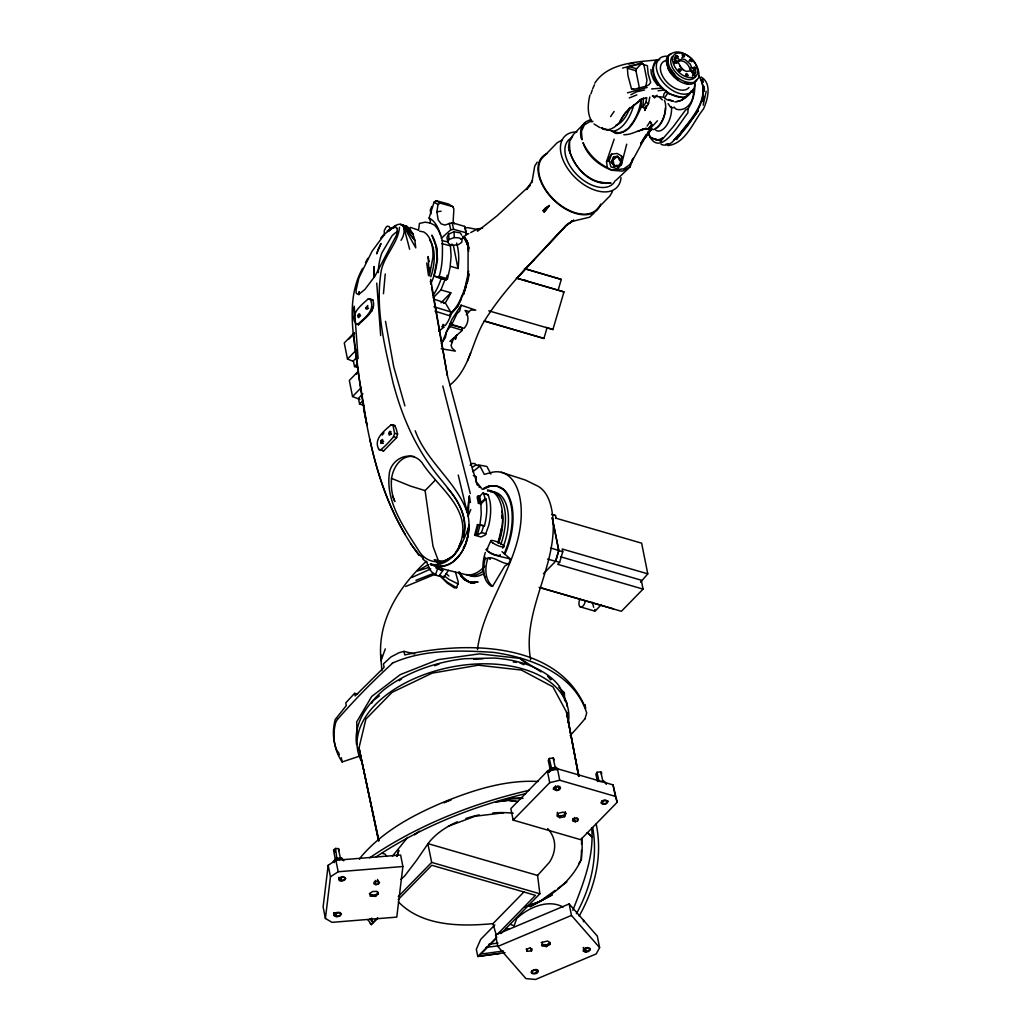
<?xml version="1.0" encoding="UTF-8"?>
<svg xmlns="http://www.w3.org/2000/svg" width="1031" height="1031" viewBox="0 0 1031 1031"><rect width="100%" height="100%" fill="white"/><g stroke="black" fill="none" stroke-linecap="round" stroke-linejoin="round"><path stroke-width="1.5" d="M467.559 281.089L463.538 294.402L468.035 274.091L468.1 244.734L466.953 240.623L463.731 236.279L467.597 242.504L464.182 236.95L468.86 248.11M485.06 558.119L485.06 557.191M564.537 816.72L565.272 811.745L565.813 813.588L564.537 816.72L559.769 817.686L557.41 816.384L557.307 812.325M352.705 321.234L353.118 307.586M476.193 482.663L476.27 476.618L473.358 475.639M581.458 850.356L581.316 859.39L578.713 863.72M581.548 844.337L581.652 838.319L582.193 847.675L581.316 859.39C571.329 881.776 551.301 896.21 529.921 906.713L552.204 894.882L539.664 901.558L524.753 907.357M383.455 293.693L385.246 273.988M443.137 324.314L443.768 327.33L441.796 326.801L443.369 324.945L445.34 325.487L448.201 321.118L450.586 316.04L450.65 311.903L445.379 302.972L433.832 299.106M359.11 294.647L359.162 291.657L358.685 294.57M611.628 154.109L609.141 160.797L610.958 166.919L616.744 168.543L621.397 164.741L621.603 156.055L617.169 153.477L611.628 154.109L606.537 161.635L607.285 167.576L612.04 170.308L622.569 171.107L630.173 166.803L633.163 158.258M334.998 915.386L335.023 914.201L338.22 912.693L340.256 913.234L340.604 914.42L339.779 915.58L336.106 916.224L334.998 915.386L334.405 912.577M668.101 63.187L668.307 56.396C679.545 42.761 702.511 63.729 698.451 78.111L693.605 82.506C679.919 84.22 665.678 69.889 668.307 56.396M458.241 475.046L467.198 512.42C474.505 535.295 459.053 575.092 430.43 564.318L434.966 564.975M356.533 744.601C353.594 722.331 367.796 703.773 383.648 689.984A107.237 63.935 -11.3 0 1 464.659 658.706L494.365 658.062A107.237 63.935 -11.3 0 1 559.24 686.156L566.934 702.987L566.792 706.08M643.434 97.816L643.009 107.237L645.586 108.513L644.865 110.497L645.548 107.482M694.662 83.717A22.592 11.921 -73.8 0 1 690.95 103.719L688.064 108.912L687.845 112.972C680.164 122.096 659.66 160.372 648.576 134.056M470.484 502.445L469.35 495.988L468.048 516.325L470.78 509.598M429.437 270.431L429.656 267.66M542.087 945.762L542.37 942.295L547.577 941.019L550.206 942.566L549.832 944.473L546.353 946.574L542.087 945.762L542.216 944.499L546.778 944.834L549.587 942.824L549.832 944.473M430.649 284.182C437.647 268.898 440.714 250.327 431.86 235.12L436.177 246.551L436.976 259.902L433.999 275.908L437.969 277.416L439.142 276.256C442.918 264.696 442.531 252.582 442.299 240.661C439.683 232.284 437.544 222.477 429.115 217.992L434.051 202.179L436.229 200.723L448.601 204.048L452.867 206.677L453.885 209.151L453.15 221.485L454.233 223.933M468.834 524.972L467.739 536.416L465.574 543.968L463.357 547.77M678.179 61.551C683.076 58.78 688.811 64.309 689.855 69L693.554 71.551L694.237 73.794L695.59 72.763L695.757 70.971L693.889 67.917L694.314 66.976L695.886 67.595L695.667 69.425L691.582 67.389L690.293 64.154L685.164 59.656L681.852 58.87L678.179 61.551L674.364 59.308L677.921 57.62L677.844 56.37L675.679 55.519L676.555 57.723L679.7 59.811M357.989 315.267L357.834 316.878L358.827 317.69L360.077 314.532L359.097 313.72L357.989 315.267L360.67 315.911M482.56 228.16L477.791 228.83L477.546 231.215L497.032 215.84L530.424 184.987M380.748 442.699L380.967 440.585L382.553 439.451L382.437 442.711L381.406 443.382L380.748 442.699L383.377 443.356M391.368 481.657C391.432 469.492 400.556 454.052 414.41 456.63M328.167 865.305L323.115 906.971L325.409 918.466L332.059 922.345L396.767 917.113L402.902 866.517L400.608 855.021L335.9 860.254L328.167 865.305L330.461 876.801L325.409 918.466M485.897 498.862A40.402 21.316 -73.8 0 1 484.48 525.784L479.918 525.179L481.245 514.198L480.884 503.991L485.897 498.862L485.073 498.617L483.707 493.385L482.766 493.153L479.647 496.401L481.026 502.767L479.351 502.342L478.397 503.308L480.884 503.991M469.35 495.988L467.198 512.42C456.54 481.593 426.55 461.72 415.197 430.765M381.728 655.201L381.07 660.575L381.908 670.73M460.947 541.559C471.193 507.716 437.801 487.611 422.027 462.687C411.189 448.885 390.118 458.627 389.164 474.904C386.032 503.373 405.273 529.38 419.785 552.281C431.925 569.718 457.532 561.264 460.947 541.559L458.885 546.701L461.772 542.151L454.065 555.374L440.946 563.39L437.453 563.88M418.522 230.184L419.449 223.418L425.12 222.181L429.966 222.928L434.682 225.222L438.098 229.552L440.74 235.223M531.867 182.68L534.728 166.094L537.267 162.112M461.205 239.256L466.631 234.411L464.659 226.42L452.132 222.696L444.838 225.067L441.1 223.843L438.136 219.899L436.899 211.755L438.007 204.538L440.134 203.107L452.867 206.677M641.256 100.149L641.54 106.554L643.009 107.237L645.909 102.301L646.721 97.713M477.456 649.504C484.067 598.985 525.05 557.977 520.99 505.486A64.463 34.023 -73.8 0 0 501.182 472.262L498.862 471.863A64.914 34.255 -73.8 0 0 491.542 472.43L484.312 474.35L479.956 466.089L475.858 465.007L474.917 463.602L472.288 463.435L470.162 465.226M611.86 131.195L615.559 133.373C630.044 134.481 636.346 117.186 641.54 106.554L645.586 108.513L646.115 105.678M559.769 817.686L560.052 816.191L564.833 814.761M569.524 142.239L568.519 147.433L569.963 153L569.383 140.989L573.339 134.571L585.118 122.509M468.035 274.091L468.628 271.114M645.586 108.513L648.525 103.564L649.814 97.094M334.199 915.618L334.585 913.775L337.15 912.345L340.166 912.512L341.441 914.085L339.946 916.031L336.493 916.894L334.199 915.618L333.67 912.796M607.285 167.576C596.614 162.305 587.979 153.426 583.018 142.626C587.296 155.874 599.204 165.682 612.04 170.308L623.91 168.8L629.335 164.973L631.41 162.473L631.964 159.895M693.116 89.323C695.306 99.131 687.561 112.186 676.323 109.26L674.222 107.379M703.168 105.188L706.196 91.308M589.912 95.071C587.838 103.822 586.961 113.913 592.013 121.838M549.033 772.09L549.33 770.776L554.072 768.778L556.908 769.564L556.34 767.464L551.082 767.889L548.118 770.93L549.033 772.09L552.178 769.564L556.908 769.564M437.969 277.416L446.127 279.878L447.17 275.238M446.127 279.878L447.48 278.847L450.031 267.673L451.101 256.345L450.444 245.842L452.055 244.038M484.48 525.784L477.43 524.586L474.621 535.218L481 536.996L485.292 535.012L488.72 525.462A40.235 21.239 -73.8 0 0 490.009 501.35L488.204 494.841L483.707 493.385M546.353 946.574L546.778 944.834M474.621 535.218L475.871 534.522L478.332 524.702M547.603 559.098L555.606 561.289L558.776 550.618L552.178 517.588L558.776 550.49L555.606 561.289L543.44 573.726M621.397 164.741L626.719 144.185M429.489 275.445L432.917 257.415A38.108 20.117 -73.8 0 0 423.509 231.872L419.591 231.189M429.966 222.928L430.442 221.124L429.115 217.992M396.639 437.595L397.579 434.038L396.11 428.561L394.821 425.61L391.174 424.733C384.215 431.048 373.119 438.806 378.854 449.452L383.609 450.921L396.639 437.595L393.558 436.68A97.352 51.37 -73.8 0 1 380.632 449.89L378.854 449.452M702.459 101.592L703.812 96.45M453.704 338.232L451.05 345.437L452.106 348.117L455.406 351.12L441.139 348.736M475.871 534.522L477.301 535.244L480.034 525.127M557.41 816.384L558.261 813.317L563.106 812.119L565.813 813.588M378.377 893.838L377.977 892.189L375.439 896.377L370.348 896.081L369.961 893.181L372.642 891.506L376.895 891.338L378.377 893.838L375.439 896.377L369.343 893.761M397.283 855.807L398.829 850.356L396.806 856.426M583.456 921.766L583.83 920.451L582.927 919.575M338.838 850.781L339.225 849.48L338.323 848.59L335.539 848.461L333.567 850.098L335.023 852.031M484.08 321.092L543.917 338.452L547.074 327.742M524.637 268.498L561.289 279.427L558.132 290.149L516.711 278.125M488.771 310.821L552.912 329.52L563.97 291.928L557.011 289.788M639.349 87.751L635.947 70.727L636.527 68.742L641.334 63.806L643.164 63.883L644.091 65.778L646.991 80.276L645.818 86.256L633.717 89.388L631.488 88.782L627.943 75.521L627.376 68.239L629.168 66.603L641.334 63.806L647.378 65.726L648.164 73.871L650.703 82.48L648.821 84.851L645.818 86.256M560.49 556.766L641.295 580.208L643.06 589.101L557.694 564.331L559.64 562.333L562.758 551.765L562.204 549.008L647.777 573.842L640.522 582.231M693.554 71.551L694.726 69M584.873 719.084L586.703 713.027C574.331 673.707 530.849 657.675 493.591 652.391C459.994 650.226 423.509 649.118 392.27 663.204M553.711 760.375L554.111 759.1L553.157 758.03L549.291 758.468L548.247 760.388L550.129 769.139M601.369 774.204L601.756 772.928L600.802 771.858L596.936 772.296L595.905 774.217L597.465 781.511M355.927 323.85L357.705 324.288C364.768 317.909 375.993 310.009 370.116 299.248L368.325 298.81C361.327 305.24 350.037 313.063 355.927 323.85L358.543 324.765C365 317.728 376.727 311.091 372.835 299.879L368.325 298.81M393.558 436.68L394.589 433.368L392.953 425.172M456.681 335.088L455.302 339.444L456.81 334.92M477.301 535.244L481.503 532.563L483.758 525.655M590.918 93.898L592.232 90.032M614.18 139.172L606.537 161.635L609.141 160.797M448.408 570.336L443.961 577.051L435.366 575.156L437.66 568.481L436.152 567.836L436.706 566.238L444.451 569.357L465.522 574.576A43.766 23.094 -73.8 0 0 484.75 566.29M441.771 343.143L451.849 319.52L461.128 305.163L475.755 310.151L470.69 310.06L466.257 314.867M531.519 950.866L532.164 949.023L529.689 947.94L526.506 949.487L527.034 951.329L531.519 950.866L530.411 948.095M365.915 307.779L367.732 305.472L367.461 309.016L366.237 309.12L365.915 307.779L368.583 308.462M385.31 648.873L381.07 660.575C376.766 621.783 398.25 587.825 425.236 562.282M449.941 385.04C469.247 369.614 471.773 343.271 483.307 322.819C505.409 286.218 537.46 257.093 565.903 225.596L573.507 220.325M572.849 910.309C583.095 884.031 594.359 856.593 591.652 827.79M467.713 360.489L470.651 352.976M433.304 297.701L440.92 289.904L444.992 279.633L433.999 275.908M388.829 433.458L389.679 431.396L390.904 431.538L390.581 434.386L389.28 435.146L388.829 433.458L391.484 434.154M401.007 240.313C406.549 232.336 405.17 218.018 392.914 227.232M431.783 206.522L430.249 210.092L430.906 214.048M448.949 239.514L454.246 237.555L459.182 237.929L462.081 239.72L461.746 242.298L458.55 244.553L453.846 245.236L449.568 244.424L447.763 242.182L448.949 239.514L448.64 234.037L454.065 231.807L460.187 232.877L461.695 235.145M439.541 575.311L447.286 583.172L454.439 587.915L456.681 587.722L458.28 582.077L455.509 572.231M490.898 540.605L486.877 549.549A7.307 1.701 22.9 0 0 494.365 554.614L499.288 555.709A7.307 1.701 22.9 0 0 500.099 554.588M676.684 101.541L681.71 100.303L691.311 91.746L693.734 92.442M508.67 563.712C501.633 564.382 491.491 553.686 484.995 559.408C482.56 568.429 482.56 580.066 490.962 586.072L492.56 586.304L504.778 566.058L508.67 563.712L510.693 559.227L501.968 551.649M592.67 88.743L594.5 84.71M536.751 972.723L537.667 970.712L535.759 969.887L533.839 970.055L531.751 972.169L532.937 973.341L536.751 972.723L536.03 969.9M577.528 820.96L578.404 819.052L576.406 818.15L574.499 818.369L572.514 820.56L575.272 821.784L577.528 820.96L577.051 818.008M619.141 165.553L621.358 160.772L617.376 156.261L613.651 156.957L611.228 161.893L614.36 166.365L619.141 165.553L614.192 165.63L611.228 161.893L617.376 156.261L621.358 160.772L619.786 160.746L617.814 156.764L613.651 156.957L612.852 159.715L614.36 166.365L617.118 165.36M583.752 950.273L585.801 948.159L587.734 948.005L589.242 948.559L589.513 949.963L586.265 951.613L584.564 951.239L583.198 947.437M362.59 268.369C345.926 298.5 353.272 334.212 357.409 366.495C365.734 424.179 374.794 483.758 405.312 534.599M343.439 860.64L341.493 857.947L339.521 859.596L336.235 858.372L334.147 862.651L333.271 861.413L336.235 858.372L341.493 857.947L343.787 860.563M448.64 234.037L446.99 237.336L447.763 242.182M631.41 162.473L643.615 140.074L651.476 129.197L642.326 129.03M601.885 128.334C608.496 132.303 615.842 127.122 619.889 121.864C623.768 111.773 633.189 105.974 641.153 99.401M487.444 559.588C484.815 568.403 484.854 579.912 492.56 586.304M461.334 299.209L457.7 306.336L450.715 314.339M334.907 861.001L336.235 858.372M365.502 262.621L367.796 258.304M599.604 947.605L596.227 953.907L535.579 979.45L525.952 978.612L497.818 946.432L495.524 934.937L569.164 903.929L597.297 936.096L599.604 947.605L571.458 915.425L569.164 903.929M461.128 305.163L459.697 311.091L457.042 313.553L451.81 324.507L464.04 328.348C468.744 323.36 469.337 315.924 465.045 310.447L468.654 311.375M558.982 789.424L559.872 787.826L557.255 786.498L554.923 787.259L553.982 788.767L556.495 790.158L558.982 789.424L558.377 786.511M337.549 719.097L335.81 722.164A128.54 76.642 -11.3 0 0 342.15 761.961L360.309 755.891M437.66 568.481L442.815 570.517L439.167 575.878M612.517 191.418L609.888 195.98L597.361 208.726A37.477 22.669 44.3 0 1 553.802 199.486A37.477 22.669 44.3 0 1 543.981 156.248L557.127 142.806L561.882 140.139M458.911 555.374L457.429 557.913L454.748 559.588M569.769 140.938L572.656 136.066M371.714 703.206L373.274 700.565L379.434 695.848M645.986 134.868L640.625 143.863L651.476 129.197M685.499 75.495L686.607 73.665L688.321 75.495L686.466 75.547L685.834 74.232L686.607 73.665M619.889 121.864L625.675 112.379L640.651 99.955L646.385 97.584M440.946 563.39L441.642 562.256M359.548 859.223L361.108 856.748C382.527 831.605 411.988 815.573 441.977 802.814C472.533 790.287 504.881 779.681 538.337 781.472M436.152 567.836L441.036 570.156L442.093 568.493M647.133 126.091L650.136 121.465L652.185 125.176L648.306 128.914C639.723 128.695 632.57 134.971 623.832 134.726M436.461 246.113L437.531 260.121M594.797 83.163C608.226 62.337 637.854 61.937 659.685 59.721M660.974 140.899L650.406 137.677L660.974 140.899L673.23 126.71L685.615 109.943L688.064 108.912M441.307 343.71L445.495 337.356L446.539 331.273L450.173 326.556L449.916 324.546L451.166 322.935L451.81 324.507M532.524 180.528L526.493 189.562L530.308 185.129M617.298 169.406L619.734 165.759M628.15 110.046L629.851 107.52M457.364 821.81A67.685 40.364 -11.3 0 0 428.02 843.642L416.485 860.485L404.616 876.041L400.956 879.34M610.571 116.593L614.102 111.438M646.553 135.435L640.625 143.863L650.058 129.249L653.925 129.532A17.308 9.137 -73.8 0 0 663.809 117.508A17.308 9.137 -73.8 0 0 664.48 100.316M382.256 435.069L383.97 432.865M656.734 59.669C647.597 69.116 656.038 85.947 666.116 91.166L663.938 93.937L663.41 97.159L652.327 96.063M650.136 121.465L651.644 124.661L648.306 128.914L645.922 128.398L642.532 129.313M378.39 884.005L379.601 882.484L377.81 880.809L374.111 882.059L373.828 883.76L375.915 884.701L378.39 884.005L377.539 879.391M392.424 856.194L407.632 837.417M691.311 91.746C687.445 97.094 681.568 101.399 674.841 101.953M380.851 238.019L383.932 234.424M673.63 140.525L678.398 134.997M681.246 131.672C692.742 117.341 709.315 98.564 700.642 78.962M500.95 933.596L539.87 893.787L537.576 875.435L549.575 862.122A67.685 40.364 -11.3 0 0 547.706 828.563M545.902 246.86L565.903 225.596L573.404 220.505M533.968 259.644L518.206 276.836L567.527 224.127L573.996 220.402L570.723 221.729L589.564 217.206L594.088 213.017M449.916 324.546L461.914 327.652L462.404 330.294L449.954 341.287L452.029 341.789M650.548 128.256L657.456 120.769M357.667 694.056L354.625 693.309L345.746 702.91L346.287 705.616L335.243 719.458A128.501 76.616 -11.3 0 0 339.083 755.04L338.503 752.14M485.305 552.474C483.024 559.923 481.49 569.512 485.047 576.986M449.851 314.687L457.7 306.336L461.695 296.232A47.465 25.053 -73.8 0 0 468.525 274.414M674.519 59.85L676.555 57.723L674.686 58.007L674.558 59.566L676.465 63.291L674.042 62.156L674.442 61.229L678.823 63.368L681.323 68.652L683.721 70.16L686.298 71.435L690.564 70.855L694.598 73.987L694.636 75.289L693.206 75.031L692.432 73.175L695.59 72.763M657.018 95.2L654.427 97.893L652.662 95.844M601.434 604.578L595.042 611.19L580.26 606.859A5.593 2.951 -73.8 0 1 580.002 599.037M354.264 332.729L344.264 342.949L347.486 359.046L353.414 361.378M349.019 338.98L354.587 333.297M347.486 359.046L356.365 349.96M356.726 357.409L353.388 360.824L354.535 366.572L357.564 367.448M354.535 366.572L356.765 364.304M358.195 371.366L349.316 380.452L352.538 396.548L359.948 399.461M356.288 374.214L358.517 371.946M441.049 302.818L450.843 292.791L440.92 289.904M352.538 396.548L361.417 387.463M362.886 393.79L358.44 398.327L359.587 404.075L364.136 405.402M359.587 404.075L362.912 400.672M438.265 560.555L432.968 546.172L425.094 490.588L435.172 480.278M643.06 589.101L621.397 611.28L539.071 587.386M370.039 918.853L372.758 922.681L377.204 918.131M398.327 896.519L431.68 862.393L427.865 843.783M370.193 923.634L371.469 924.639L377.887 918.08M398.198 899.612L431.77 865.267L535.463 895.359L497.458 934.228M547.422 771.175L510.848 808.6L513.142 820.096L580.646 839.672L617.221 802.26L613.033 784.875L557.436 768.752L547.422 771.175L549.716 782.671L513.142 820.096M398.378 901.867C422.349 926.547 460.96 926.624 492.998 923.634L524.251 891.66M494.841 924.91L480.678 939.396L476.322 949.293L477.778 956.459L500.125 953.469M496.504 938.146L480.936 954.075L503.515 951.007M630.173 166.803L616.087 180.232M481.026 502.767L485.073 498.617M496.8 937.192L477.778 956.459L504.997 952.657M684.558 98.293L667.611 93.383L664.467 98.035L667.057 99.736L673.527 101.347L668.784 99.492M673.668 63.883L675.936 61.615M389.37 230.789L392.476 227.787L389.28 230.403M479.647 496.401L478.139 495.975L477.121 496.955L478.397 503.308M688.94 61.022L690.68 59.347L692.11 60.816L691.788 61.731L689.842 60.7L689.662 59.734L690.68 59.347M689.855 69L691.582 67.389L694.507 69.747M674.905 56.963L676.697 55.339M472.739 471.747L479.956 466.089M692.329 76.036L694.598 73.987M441.371 238.213L450.766 229.784L453.666 229.359L466.167 232.774L466.631 234.411M681.955 57.543L684.288 55.545L683.012 54.488L682.084 54.888L683.063 56.757L684.378 56.847L684.288 55.545M675.511 58.329L677.844 56.37M393.43 227.787L395.827 225.776L393.584 227.116M387.192 231.099L390.968 228.044M399.126 680.744L401.587 678.862M416.975 832.855L414.462 834.762L419.308 831.179M393.365 227.645L395.827 225.776M438.652 331.209L443.768 327.33M555.219 890.359L539.664 901.558L526.094 906.429M557.81 888.503L566.87 881.969M391.935 227.915L389.989 229.294L389.28 226.614L387.411 226.15L386.148 227.013L384.241 230.66L384.383 235.029M370.348 896.081L375.967 894.496M472.765 467.082L475.858 465.007M330.461 876.801L338.194 871.749L402.902 866.517M428.316 564.614L417.607 570.955L429.308 567.321M470.742 232.542L477.791 228.83M444.065 802.646L451.14 799.927M630.817 94.723L636.527 91.811L644.659 89.981M663.088 137.677L659.337 139.585L655.729 139.958M443.961 802.672L448.201 800.52M482.083 489.39C488.604 484.75 498.05 484.106 504.185 489.88A50.107 26.445 -73.8 0 1 504.984 553.905M411.704 577.54L430.752 568.944M639.568 99.93L641.978 98.873M497.818 946.432L571.458 915.425M405.673 586.471L435.353 574.164M629.245 97.958L636.874 94.891M434.76 665.742L439.077 664.028M489.622 486.542L483.616 488.9L488.539 486.155L495.924 485.743L504.185 489.88M415.97 580.311L433.677 573.352M466.089 234.656L468.783 233.612M448.382 826.205L475.046 816.256L503.772 812.776M637.789 131.375L645.922 128.398M622.531 68.098L642.223 62.749M627.467 92.829L647.159 87.467M414.733 653.976L404.01 651.36L399.19 652.649L391.02 656.902L383.416 663.887L384.112 667.315L355.154 695.951L354.625 693.309M443.485 303.449L445.379 302.972M672.547 107.791L674.377 107.327M341.506 880.654L344.831 879.147L344.844 877.935L343.748 877.11L340.088 877.729L339.534 880.023L341.506 880.654L340.849 877.51M541.211 942.579L542.37 942.295M549.716 782.671L559.743 780.248L615.327 796.37L617.221 802.26M464.929 228.122L467.636 227.619L477.417 229.526M665.846 144.211L668.32 143.76M610.816 182.964C590.943 186.224 574.048 167.885 569.292 149.985C573.996 167.679 590.144 184.214 609.373 182.912M628.742 63.986L633.781 63.187M658.074 90.818L663.552 90.019M585.363 952.025L588.301 951.6L590.041 950.157L590.183 948.546L588.018 947.528L583.726 948.816L583.121 950.969L585.363 952.025L584.796 949.19M473.719 659.221L483.178 658.706M495.731 801.963L508.154 800.314L517.407 801.551M488.952 944.254L497.986 943.081M486.091 947.373L498.037 945.878M436.899 211.755L441.113 211.226M495.859 801.809L508.154 800.314L517.665 801.615M370.76 310.937L372.152 310.795M600.055 781.614L603.998 781.292L606.28 783.908L603.998 781.292M592.941 121.387L589.835 121.632L584.397 124.88L581.458 131.208L582.103 139.829L581.084 137.935A31.639 19.138 44.3 0 1 590.763 119.815M487.805 548.84L485.949 549.587C492.058 556.418 502.638 556.328 510.693 559.227M651.579 88.924L661.464 88.176M470.394 582.528L478.088 582.09L469.505 582.322L465.123 579.938L458.55 572.282L463.705 579.164L470.394 582.528L463.705 579.164L459.169 572.192M505.834 799.296L522.936 798.342M371.791 307.625L373.351 307.573M509.739 798.213L522.524 797.904M602.929 803.845L606.628 803.213L607.439 802.054L607.091 800.868L603.148 800.803L601.859 801.834L602.929 803.845L602.375 800.7M435.366 575.156L436.177 575.195A40.402 21.316 -73.8 0 1 426.641 561.328M491.117 485.949L493.913 486.091M668.062 145.564C685.886 143.464 693.244 121.594 703.413 109.067C707.82 99.646 712.176 83.073 701.041 77.016M439.721 562.449L436.693 562.256L434.309 559.575L444.413 562.179M600.145 182.345L610.79 183.17M488.204 494.841L482.766 493.153M513.283 662.031L516.454 662.379M541.095 671.89L519.856 658.384L479.428 653.873L438.111 659.647L400.286 674.609L371.688 696.479L356.687 721.919L357.242 737.642M437.801 565.504L430.43 564.318C452.596 574.667 469.569 546.701 468.628 527.253C462.571 543.956 452.081 567.862 430.43 564.318M440.907 565.903L444.026 566.303L441.01 565.851M489.119 558.97L490.356 559.176M441.036 570.156L442.815 570.517M394.821 425.61L391.174 424.733M394.589 433.368L397.579 434.038M613.419 131.659L618.806 132.87L623.665 131.375L628.523 128.14L633.098 121.98A29.938 15.8 -73.8 0 0 641.037 99.904M442.299 240.661L448.33 242.079M370.116 299.248L372.835 299.879M478.32 464.878L486.916 466.476L490.872 474.118M631.488 88.782L634.31 89.465M477.43 524.586L479.918 525.179M606.885 129.622L612.852 131.143A29.938 15.8 -73.8 0 0 633.717 105.098M442.028 243.664L450.444 245.842M382.037 853.294L385.13 854.132L386.831 856.465M439.49 575.839L443.961 577.051M425.094 490.588L410.557 486.117L391.303 478.294M607.89 129.816L601.099 127.883L604.694 129.494M481.503 532.563L486.155 533.89M629.168 66.603L636.527 68.742M627.376 68.239L635.947 70.727M524.47 268.743L561.289 279.427M524.547 280.11L527.614 280.999M516.273 278.086L563.97 291.928M450.715 266.385L457.996 268.498A46.24 24.409 -73.8 0 0 456.578 243.045M485.781 321.285L543.917 338.452M501.182 472.262L525.372 480.046L537.744 486.091A61.435 32.425 -73.8 0 1 543.041 490.228A61.783 32.605 -73.8 0 1 551.598 509.069C561.856 561.186 521.235 607.517 530.617 659.698M551.559 514.443L555.529 515.59L556.07 518.348M555.632 518.103L641.643 543.182L647.777 573.842M558.776 550.618L562.758 551.765M555.67 561.186L559.64 562.333M540.18 587.593L613.522 608.87M428.02 843.642L537.576 875.435M431.68 862.393L539.87 893.787M505.86 928.351L508.94 929.24M450.173 326.556L462.404 330.294M552.745 514.74L555.529 515.59M550.85 548.067L558.776 550.49M545.94 327.381L552.912 329.52M380.967 440.585L383.648 441.41M439.142 276.256L447.48 278.847M433.909 306.735L450.65 311.903M435.005 311.156L450.586 316.04M410.402 227.374L418.096 229.977M380.632 449.89L383.609 450.921M478.784 486.787L480.51 487.47M557.307 815.096L560.052 816.191M510.165 924.227L514.082 925.864L516.724 918.505C528.323 907.589 547.951 898.748 563.145 907.074M458.331 584.062L448.949 579.396L444.116 575.775M599.862 127.573L593.985 123.965M519.624 662.727L523.838 664.737M645.909 102.301L648.525 103.564M456.681 587.722L447.763 582.502L441.32 576.973M357.705 324.288L358.543 324.765M434.051 202.179L438.007 204.538M436.229 200.723L440.134 203.107M690.564 70.855L693.476 72.917M459.658 572.759L460.896 575.71L469.505 582.322L474.995 583.018C468.01 583.327 461.927 578.417 459.272 572.192M519.856 658.384L526.21 663.32M561.831 690.886L564.382 692.858L564.653 700.719M422.8 559.098L426.538 562.088M587.27 832.687L592.116 836.876L587.374 832.687M423.303 558.235L418.65 554.085L410.506 543.621M659.505 97.288L662.392 99.878M446.152 573.558L448.897 576.045M551.057 679.455L547.732 676.104L550.631 679.79M558.828 687.277L564.382 692.858M679.751 65.932L683.721 70.16M670.472 107.082L668.088 103.616M698.722 75.791C714.341 99.595 686.543 125.808 672.044 142.317A28.7 15.143 -73.8 0 1 661.039 144.276M556.34 767.464L557.874 769.203M419.076 555.477C393.636 521.57 378.545 480.665 369.884 439.425M447.39 488.101C459.633 501.182 467.894 519.224 463.357 537.319C471.257 508.219 445.792 487.959 431.061 466.721C412.748 441.603 400.827 412.439 392.979 382.501C385.066 347.408 375.542 311.04 380.645 274.865C382.011 257.183 398.108 244.334 399.487 227.271M403.533 225.995L414.913 240.365L415.751 247.852L403.533 225.995L409.642 249.231M562.256 694.507L564.202 696.956M477.714 483.41L481.322 488.127M367.861 919.704L371.469 924.639M670.098 68.239L674.738 74.58M657.649 85.521L653.538 79.619L651.283 73.626L650.961 69.425M666.116 91.166L667.611 93.383M551.082 767.889L552.178 769.564M594.758 610.661L594.835 609.398M392.476 495.821L394.834 501.594L393.12 496.839A32.232 22.708 83.1 0 1 391.393 481.67M459.8 572.798L460.896 575.71M404.912 405.93L393.7 366.636L385.504 321.337M472.804 469.943L477.624 485.33L477.031 483.423M702.588 79.439L703.4 82.235M492.998 923.634L496.349 935.362M468.615 246.538L466.953 240.623L468.693 251.384M593.676 607.285L592.361 602.297M585.415 706.583L584.899 704.676L585.634 708.374C557.939 640.882 464.633 641.218 404.732 654.956L404.01 651.36M431.602 287.262L447.415 375.671L473.049 471.386M526.39 948.842L527.034 951.329M442.789 385.981L470.316 493.553M572.759 818.537L573.494 821.475M464.659 226.42L466.167 232.774M596.936 772.296L599.063 781.472M549.291 758.468L551.778 769.178M452.132 222.696L453.666 229.359M555.49 785.802L556.495 790.158M449.31 223.289L450.766 229.784M429.192 261.681L428.058 256.564L429.257 275.831M371.74 918.106L372.758 922.681M338.323 848.59L340.385 857.934M600.802 771.858L602.877 781.266M553.157 758.03L555.232 767.438M378.983 840.716L358.981 747.978L365.902 719.097L391.999 692.394L432.131 673.153L478.307 665.188L521.428 670.06L552.912 686.826L566.547 712.163L578.971 776.382M338.928 877.213L339.534 880.023M378.557 840.433L358.981 747.978L378.622 840.961M583.933 948.108L584.564 951.239M613.033 784.875L615.327 796.37M453.382 245.404L457.996 268.498M557.436 768.752L559.743 780.248M363.582 408.534L366.791 424.63M341.3 757.669L342.15 761.961M335.9 860.254L338.194 871.749M578.571 775.441L566.547 712.163L578.636 776.407M478.139 495.975L479.351 502.342M574.46 817.454L575.272 821.784M333.567 850.098L335.59 861.014M366.984 425.03L359.123 377.849L353.517 333.374M431.035 284.118L430.481 280.96L430.881 284.041M430.687 279.349L447.415 375.671M335.616 913.131L336.106 916.224M585.75 948.43L586.265 951.613M426.718 263.047L428.509 275.573M375.297 880.448L375.915 884.701M468.1 244.734L468.525 247.891M335.539 848.461L337.021 859.609M621.603 156.055L622.157 162.112M374.201 276.617L374.085 266.539L374.317 276.656M376.753 283.1L380.671 335.565M354.2 306.168L358.118 358.633M454.065 231.807L454.246 237.555M704.289 86.488L704.353 91.256M688.979 87.519A18.249 11.045 44.3 0 1 666.348 81.526A18.249 11.045 44.3 0 1 665.214 60.713M688.051 83.614A18.249 11.045 44.3 0 1 684.816 83.008M678.063 79.722A18.249 11.045 44.3 0 1 666.941 63.677M694.739 83.189A23.12 13.983 44.3 0 1 679.184 93.383A23.12 13.983 44.3 0 1 657.391 72.363A23.12 13.983 44.3 0 1 666.748 56.177M691.234 90.767A23.12 13.983 44.3 0 1 663.758 89.156A23.12 13.983 44.3 0 1 658.049 60.545M696.904 79.89A18.983 11.483 44.3 0 1 683.785 83.215A18.983 11.483 44.3 0 1 668.552 69.812L666.168 61.061A18.983 11.483 44.3 0 1 671.168 53.599M695.861 75.379A15.336 9.279 44.3 0 1 678.746 75.25A15.336 9.279 44.3 0 1 672.457 56.421M671.413 106.618A16.792 8.867 -73.8 0 1 666.812 125.047A16.792 8.867 -73.8 0 1 655.832 130.267M652.52 138.747A25.994 13.725 -73.8 0 1 647.996 131.994M665.395 107.959A16.792 8.867 -73.8 0 1 655.316 128.501M652.327 129.287A16.792 8.867 -73.8 0 1 649.672 128.475M615.236 180.554A31.149 18.842 44.3 0 1 577.566 175.36A31.149 18.842 44.3 0 1 571.625 137.858M621.023 177.693A36.51 22.089 44.3 0 1 574.074 176.443A36.51 22.089 44.3 0 1 576.87 131.904M629.799 107.855A24.344 12.849 -73.8 0 1 615.662 125.382M462.507 236.499A46.24 24.409 -73.8 0 1 468.847 249.077M469.195 273.975A46.24 24.409 -73.8 0 1 467.236 282.829M466.399 285.677A46.24 24.409 -73.8 0 1 450.766 313.54M600.622 204.112A38.211 23.12 44.3 0 1 554.15 200.439A38.211 23.12 44.3 0 1 547.461 153.348M441.255 278.202A38.933 20.504 -73.7 0 1 433.329 295.034M450.843 292.791A46.24 24.409 -73.8 0 1 445.482 302.418M429.527 239.927A34.075 17.978 -73.8 0 1 430.803 276.798M585.131 601.885A5.593 2.951 -73.8 0 1 580.26 606.859M584.745 719.045A724.716 476.09 -4.2 0 1 570.143 735.618M337.743 719.123A724.716 381.199 -17.6 0 1 392.476 663.255M502.381 488.797A50.081 26.432 -73.8 0 1 504.159 553.699M490.588 491.89A43.56 22.991 -73.8 0 1 502.703 548.183M482.998 574.035A43.56 22.991 -73.8 0 1 469.414 575.35M487.611 491.027A43.56 22.991 -73.8 0 1 500.808 544.432M483.603 570.749A43.56 22.991 -73.8 0 1 466.437 574.486M501.942 511.105A38.946 20.556 -73.8 0 1 498.836 542.693M501.607 515.41A38.946 20.556 -73.8 0 1 501.775 518.193M501.182 528.594A38.946 20.556 -73.8 0 1 497.844 542.396M465.87 818.498A67.685 40.364 -11.3 0 1 479.247 814.877M492.857 812.931A67.685 40.364 -11.3 0 1 513.129 813.279M592.67 827.609A312.509 186.327 -11.3 0 1 576.432 913.711M376.173 856.8A312.509 186.327 -11.3 0 1 525.655 793.664M596.176 824.014A316.646 188.789 -11.3 0 1 579.164 916.069M369.652 857.844A316.646 188.789 -11.3 0 1 528.877 790.377M361.25 760.865A107.237 63.935 -11.3 0 1 453.305 666.683A107.237 63.935 -11.3 0 1 568.339 722.963M487.392 489.957A43.766 23.094 -73.8 0 1 498.089 543.208M378.351 272.609A32.477 17.14 -73.8 0 1 381.87 252.891L392.025 235.803A32.477 17.14 -73.8 0 1 397.798 231.369M397.27 228.444L396.6 234.978L374.884 276.282L364.884 289.453L360.051 293.397L357.396 294.17L356.12 292.997L356.082 290.175L358.917 277.79L372.088 251.203L384.988 233.728L392.553 227.915L395.466 227.284L397.27 228.444M338.877 878.154L339.354 880.654L341.686 881.08L344.457 880.216L345.759 878.425L343.065 876.505L338.877 878.154M553.789 787.607L553.273 789.115L556.714 790.635L559.524 789.604L560.529 788.032L559.988 786.717L558.132 786.099L553.789 787.607M608.2 801.383L605.803 804.116L602.71 804.335L600.944 802.904L601.975 800.829L605.081 799.85L608.2 801.383M680.782 70.288L680.46 71.216L679.313 71.075L678.334 69.206L679.352 68.819L680.782 70.288M378.532 248.587L376.586 253.858L380.993 243.561L378.532 248.587M531.751 970.699L531.107 972.285L531.893 973.483L534.161 973.908L536.532 973.406L538.324 971.64L537.821 970.171L536.043 969.424L531.751 970.699M549.355 205.543L544.136 212.115L549.355 205.543L545.515 207.862L542.873 210.917L549.355 205.543M698.18 110.807L687.677 125.679L676.323 139.546L698.18 110.807M679.274 52.787L676.4 53.264A15.285 9.253 44.3 0 0 672.496 60.056C673.862 69.747 683.643 79.297 693.824 77.454A15.272 9.24 44.6 0 0 697.845 70.765C696.672 61.615 688.476 53.612 679.274 52.787M406.755 226.253L400.376 224.384L409.694 228.805L412.89 233.805L414.913 240.365L402.747 225.119L412.89 233.805L401.69 224.565L409.694 228.805L406.755 226.253M493.037 543.131A7.307 1.572 24 0 0 504.03 546.817A7.307 1.572 24 0 0 495.318 541.185A7.307 1.572 24 0 0 493.037 543.131"/></g></svg>
